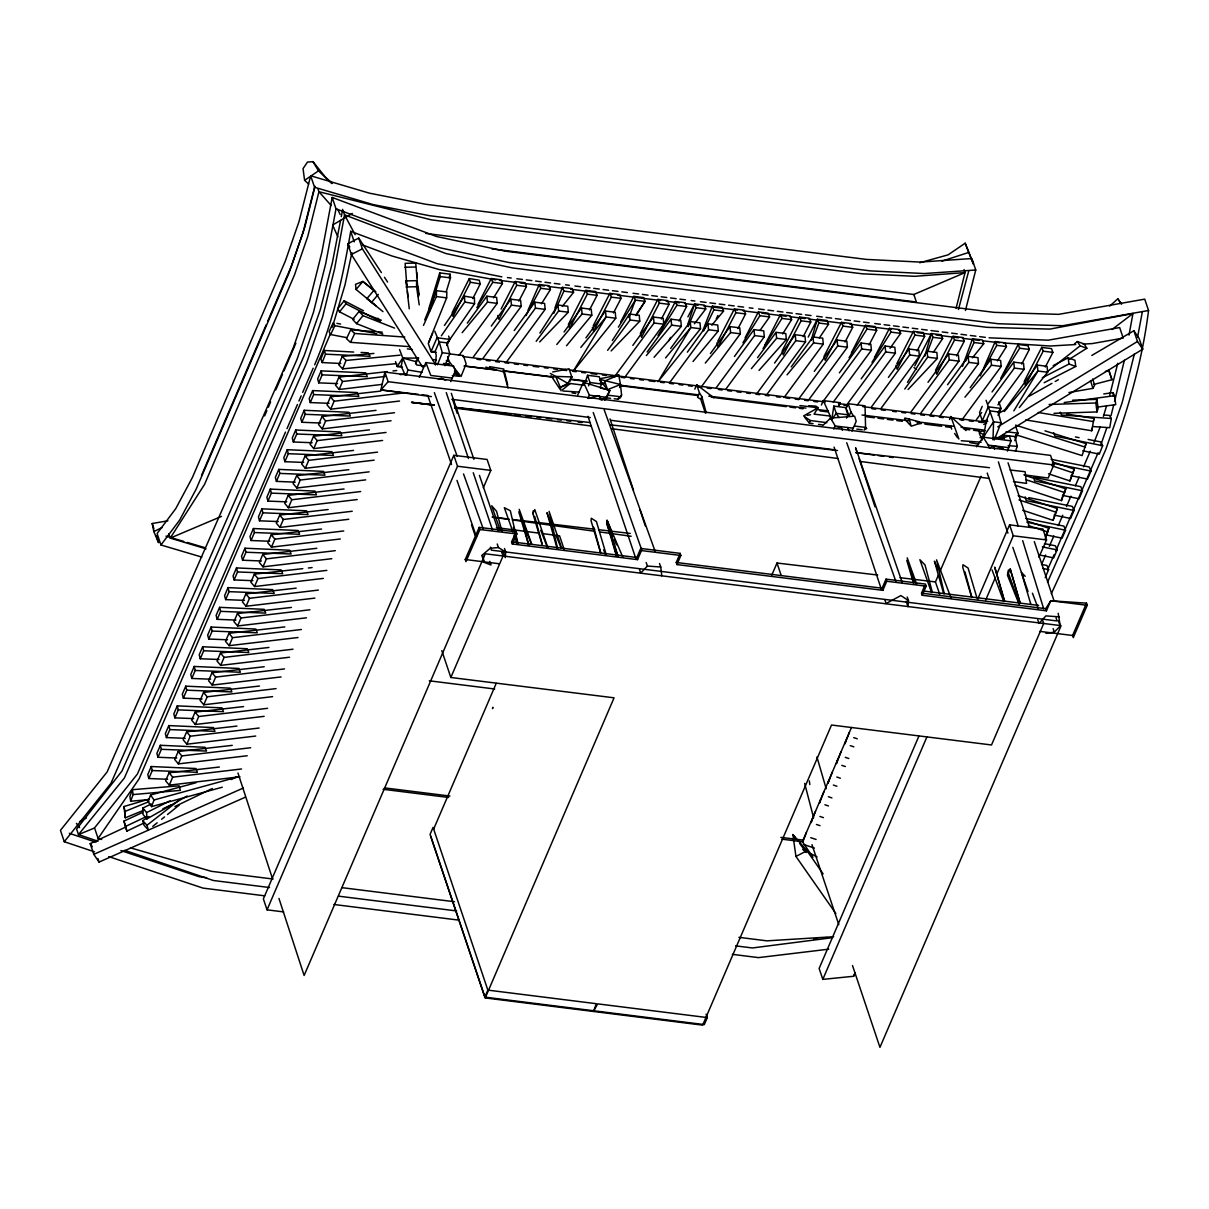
<?xml version="1.0" encoding="UTF-8"?>
<svg xmlns="http://www.w3.org/2000/svg" width="1209" height="1209" viewBox="0 0 1209 1209"><rect width="100%" height="100%" fill="white"/><g stroke="black" fill="none" stroke-linecap="round" stroke-linejoin="round"><path stroke-width="1.5" d="M409.247 308.794L406.058 280.911L416.652 280.654L418.782 295.298M423.482 325.402L436.373 296.568L436.464 290.674L446.846 291.958L446.665 297.852L428.742 342.207M419.236 304.91L416.531 286.729L416.652 280.654M992.997 439.819L993.571 421.775L986.076 400.285M406.844 285.702L405.136 263.32L415.73 263.078L418.571 296.507M508.022 387.983L503.654 371.858L503.836 369.047L489.554 366.644M435.436 364.876L436.237 355.008L435.089 351.517L439.215 341.905L434.787 331.236M907.234 597.034L908.458 600.586L907.959 606.631L906.191 601.281M504.516 548.508L505.74 552.075L505.256 557.621L503.473 552.271M542.357 545.335L532.912 513.598L533.184 510.893M838.925 405.65L840.195 402.703L823.299 400.587L831.777 419.523L833.832 406.118L845.529 407.584L847.962 414.823L846.542 418.102M1025.625 419.916L1091.697 430.752L1094.024 418.45L1066.534 413.992M1103.953 415.05L1109.409 415.412L1111.328 418.495L1109.741 427.699L1093.132 426.565M998.846 401.887L1001.037 408.43L998.105 411.906L990.488 410.954L986.363 420.566L983.431 436.948L993.571 421.775L1001.052 422.742L994.251 439.97M1124.355 360.267L1114.592 401.343M1128.994 335.105L1132.969 313.524L1049.85 329.105L987.239 327.352L512.828 267.99L445.94 253.542L344.55 214.87L343.175 210.744M1051.362 593.619C1093.193 502.823 1135.976 410.788 1148.55 310.501L1144.727 299.137L1058.676 314.355L994.176 312.36L505.256 251.17L436.509 236.496L332.188 197.445L321.911 252.167L309.58 301.101L293.273 347.799L107.102 771.977L60.45 830.341L64.273 841.721L94.498 851.831M332.188 197.445L336.011 208.825L325.735 263.532L313.418 312.466L297.097 359.179L110.941 783.356L64.273 841.721M501.856 276.861L437.205 263.713L350.701 231.327C342.933 276.801 333.049 322.274 314.657 364.77M405.332 375.258L401.222 366.357L402.778 358.045L399.544 349.522M1137.533 337.432L1142.324 311.892M340.575 220.325L332.445 262.353L320.249 309.897L304.215 355.461L121.988 770.994L76.62 829.087L78.479 834.588L97.989 841.237M341.286 216.668L342.706 209.369M1015.772 434.711L1082.085 455.597L1086.12 443.688L1044.954 430.842M351.925 252.651L344.958 285.037L332.354 327.171M1117.781 363.274L1109.711 395.313M1023.887 474.82L1048.188 478.023L1053.795 464.981L1050.561 455.385L384.885 372.085L380.895 389.933L431.371 396.597M1022.693 510.243L1053.024 520.338L1057.346 508.536L1018.144 495.614M1015.107 485.202L1061.472 500.632L1062.363 496.869M1048.535 473.807L1069.935 480.925L1074.272 469.137L1052.888 462.08M1045.241 538.458L1048.883 528.242L1027.499 521.2M1053.024 520.338L1057.346 508.536M1061.472 500.632L1065.809 488.829L1024.824 475.318M1069.935 480.925L1074.272 469.137M1094.024 418.45L1093.268 421.563L1038.229 412.496M1091.697 430.752L1092.422 427.714M1111.041 415.609L1113.701 404.909M315.02 186.322L304.744 227.428L291.475 265.889L267.688 321.292M956.092 308.325L965.039 272.584L964.026 269.592M1134.435 353.844L1122.118 402.778L1105.797 449.476L1047.538 582.254M310.229 177.542L299.016 221.579L285.279 261.174L192.382 477.525L175.773 508.626L157.094 533.517L160.948 544.987L201.797 557.077M965.447 310.501L975.754 270L971.9 258.53L920.321 262.081L866.641 259.436L425.825 204.276L369.304 193.138L310.683 175.789L314.536 187.259L302.885 233.05L289.132 272.63L196.236 488.98L179.642 520.097L160.948 544.987M968.757 270.861L958.45 309.489M406.481 375.047L407.886 369.954L402.778 358.045L418.556 358.106L415.503 363.894M619.612 387.575L620.474 384.507L618.781 375.002L600.601 378.583M450.685 381.576L455.355 371.163L453.632 366.085L425.855 362.609L419.342 377.359M806.403 832.457L802.655 842.325M815.516 811.224L811.088 822.694L812.1 819.188M823.979 791.517L819.536 802.988L820.563 799.481M832.442 771.81L827.999 783.281L829.026 779.775M840.905 752.104L836.462 763.574L837.489 760.068M849.368 732.397L844.925 743.867L845.937 740.361M811.133 340.288L817.344 319.267L827.122 320.491L828.558 324.254L819.309 337.976M924.719 356.323L931.459 333.548L941.237 334.772L942.657 338.535L933.408 352.257M813.053 423.664L809.41 423.195L810.211 420.49L803.592 415.926L818.085 407.75L815.879 406.103L808.776 405.74M1100.235 426.898L1093.979 442.524M1103.394 416.38L1106.552 405.846M1053.991 413.312L1097.001 411.937L1095.853 402.99L1096.941 399.348L1072.67 400.194M439.713 272.917L429.225 307.373L429.482 311.257L440.197 276.619L439.713 272.917L450.096 274.201L450.489 277.889L446.242 291.747M449.038 277.647L450.096 274.201M851.967 431.16L856.199 421.261L854.582 416.198L830.568 418.057L822.966 425.356M1007.414 451.108L1010.981 440.877L1009.273 435.799L998.951 439.275M1097.001 411.937L1098.104 408.37L1096.941 399.348M687.664 324.753L694.586 303.912L704.363 305.136L705.784 308.899L694.419 323.77M584.642 383.767L587.559 375.289L599.256 376.755L601.674 383.994L600.269 387.288M593.831 1010.784L596.279 1003.697L487.847 990.111L433.079 827.379L430.056 834.406L484.824 997.138L704.303 1024.597L707.31 1017.585L706.071 1014.185M1098.165 452.634L1055.759 551.032M1100.613 445.577L1106.749 427.941M554.871 308.099L562.381 287.364L572.159 288.588L573.58 292.351L562.291 306.436M962.53 366.357L972.55 338.747L982.328 339.971L983.763 343.734L972.459 357.804M130.663 801.219L133.111 794.585L180.383 790.369L179.128 785.82L132.37 789.704L129.907 796.399L130.663 801.219L148.843 799.617M195.949 782.767L150.566 794.993L148.102 801.688L151.563 806.615L222.275 787.21M151.563 806.615L154.011 799.98L239.246 776.556M628.892 317.514L635.345 300.134L633.848 296.371L643.626 297.595L645.047 301.358L636.07 315.655M813.053 338.686L818.856 323.045L817.344 319.267L808.216 337.069M927.152 352.968L932.955 337.326L931.459 333.548L914.835 365.904M1015.454 451.229L1017.268 446.408L1015.031 436.6L1017.978 433.154L1015.787 426.626M702.958 330.284L712.358 306.134L722.136 307.358L723.556 311.121L711.829 325.176M445.018 365.753L449.778 353.693L446.816 342.857L449.763 339.381L448.66 336.102M609.835 390.431L607.069 397.398L604.515 400.164L609.835 390.431L583.448 382.271L577.645 395.147M353.693 352.061L324.269 350.474L320.884 358.952L322.138 362.564L340.711 363.501M322.138 362.564L325.493 354.161L324.269 350.474M373.929 353.421L342.207 356.398L338.822 364.876L342.661 368.881L396.718 363.592M342.661 368.881L346.031 360.463L400.088 355.144M437.462 364.801L442.298 352.726L439.215 341.905L446.816 342.857M1084.76 447.088L1086.12 443.688M1088.115 439.441L1100.81 441.935L1102.668 445.698L1099.313 454.1L1082.78 450.806M424.722 319.932L436.464 290.674M688.117 326.596L696.082 307.675L694.586 303.912L687.936 316.849M853.63 976.268L855.095 972.792L853.63 976.268L822.815 979.381L819.128 968.454L918.825 736.266M600.238 379.46L620.474 384.507L621.592 395.026L620.459 397.685L617.814 399.212L614.187 398.758M201.54 475.364L266.207 324.753M264.635 415.911L266.857 410.712M268.353 407.237L270.574 402.038M275.788 389.918L282.483 374.322M283.979 370.861L295.873 343.129M330.253 334.198L139.065 778.913L98.095 838.441L101.677 839.484M148.843 778.52L152.258 770.541L197.399 772.294L195.888 768.516L151.231 766.521L147.785 774.561L148.843 778.52L167.628 779.276M157.956 757.272L161.371 749.308L206.512 751.061L205.016 747.283L160.359 745.288L156.898 753.328L157.956 757.272L176.756 758.028M166.419 737.566L169.834 729.601L214.975 731.354L213.464 727.576L168.807 725.581L165.361 733.606L166.419 737.566L185.219 738.321M174.882 717.859L178.297 709.895L223.438 711.648L221.927 707.869L177.27 705.875L173.824 713.914L174.882 717.859L193.667 718.614M183.345 698.152L186.76 690.188L231.901 691.941L230.39 688.163L185.733 686.168L182.287 694.208L183.345 698.152L202.13 698.908M191.808 678.445L195.223 670.481L240.349 672.234L238.853 668.456L194.196 666.461L190.75 674.501L191.808 678.445L210.593 679.201M200.256 658.754L203.686 650.774L248.812 652.528L247.316 648.749L202.659 646.755L199.213 654.794L200.256 658.754L219.056 659.494M208.719 639.032L212.149 631.068L257.275 632.821L255.779 629.043L211.122 627.048L207.676 635.088L208.719 639.032L227.519 639.803M217.182 619.325L220.612 611.361L265.738 613.114L264.242 609.336L219.585 607.341L216.124 615.381L217.182 619.325L235.982 620.081M225.645 599.619L229.06 591.654L274.201 593.407L272.69 589.629L228.033 587.634L224.587 595.674L225.645 599.619L244.445 600.374M234.108 579.927L237.523 571.948L282.664 573.701L281.153 569.923L236.496 567.928L233.05 575.968L234.108 579.927L252.893 580.683M242.571 560.22L245.986 552.241L291.127 553.994L289.616 550.216L244.959 548.221L241.513 556.261L242.571 560.22L261.356 560.976M251.034 540.514L254.449 532.534L299.575 534.287L298.079 530.509L253.422 528.529L249.976 536.554L251.034 540.514L269.819 541.269M259.482 520.807L262.912 512.828L308.038 514.581L306.542 510.803L261.885 508.823L258.439 516.847L259.482 520.807L278.282 521.563M267.945 501.1L271.375 493.121L316.501 494.874L315.005 491.096L270.348 489.101L266.902 497.141L267.945 501.1L286.745 501.856M276.408 481.394L279.838 473.414L324.964 475.167L323.468 471.389L278.811 469.394L275.35 477.434L276.408 481.394L295.208 482.149M284.871 461.687L288.301 453.707L333.427 455.461L331.931 451.682L287.274 449.703L283.813 457.727L284.871 461.687L303.671 462.442M293.334 441.98L296.749 434.016L341.89 435.754L340.379 431.976L295.721 429.996L292.276 438.021L293.334 441.98L312.134 442.736M301.797 422.273L305.212 414.309L350.353 416.047L348.842 412.269L304.184 410.289L300.739 418.314L301.797 422.273L320.581 423.029M310.26 402.567L313.675 394.602L358.816 396.34L357.305 392.562L312.647 390.583L309.202 398.607L310.26 402.567L329.044 403.322M318.723 382.86L322.138 374.881L367.264 376.649L365.768 372.856L321.11 370.876L317.665 378.901L318.723 382.86L337.507 383.616M219.373 767.035L169.064 772.778L165.618 780.802L169.275 785.14L239.971 776.767M232.219 745.364L178.191 751.53L174.731 759.569L178.388 763.892L247.225 755.761M236.949 726.08L186.639 731.823L183.194 739.863L186.851 744.2L255.688 736.054M243.553 706.585L195.102 712.116L191.657 720.156L195.314 724.493L264.151 716.348M259.467 686.032L203.565 692.409L200.12 700.449L203.777 704.787L272.614 696.641M264.197 666.748L212.028 672.703L208.583 680.743L212.24 685.08L281.077 676.934M268.927 647.465L220.491 652.996L217.046 661.036L220.688 665.373L289.54 657.228M284.84 626.912L228.954 633.289L225.509 641.329L229.151 645.666L298.003 637.521M291.445 607.417L237.417 613.583L233.957 621.622L237.614 625.96L306.466 617.814M296.175 588.148L245.865 593.876L242.42 601.916L246.077 606.253L314.914 598.107M302.779 568.653L254.328 574.169L250.883 582.209L254.54 586.546L323.377 578.401M316.818 548.297L262.791 554.463L259.346 562.502L263.003 566.84L331.84 558.694M321.564 529.028L271.254 534.771L267.809 542.796L271.466 547.133L340.303 538.987M328.153 509.533L279.717 515.064L276.272 523.089L279.929 527.426L348.766 519.281M344.066 488.965L288.18 495.358L284.735 503.382L288.377 507.72L357.229 499.574M348.812 469.697L296.643 475.651L293.183 483.676L296.84 488.013L365.692 479.867M353.542 450.413L305.106 455.944L301.645 463.969L305.303 468.306L374.14 460.161M369.455 429.86L313.554 436.237L310.108 444.262L313.766 448.599L382.603 440.454M376.044 410.365L322.017 416.531L318.572 424.555L322.229 428.893L391.066 420.747M380.79 391.081L330.48 396.824L327.034 404.849L330.692 409.186L399.529 401.04M387.379 371.586L338.943 377.117L335.498 385.142L339.155 389.479L381.938 384.417M169.275 785.14L172.691 777.175L241.558 768.969M178.388 763.892L181.803 755.927L250.671 747.736M186.851 744.2L190.266 736.221L259.134 728.03M195.314 724.493L198.729 716.514L267.597 708.323M203.777 704.787L207.192 696.807L276.06 688.616M212.24 685.08L215.655 677.1L284.523 668.909M220.688 665.373L224.118 657.394L292.986 649.203M229.151 645.666L232.581 637.687L301.449 629.496M237.614 625.96L241.044 617.98L309.897 609.789M246.077 606.253L249.492 598.289L318.36 590.083M254.54 586.546L257.955 578.567L326.823 570.376M263.003 566.84L266.418 558.86L335.286 550.669M271.466 547.133L274.881 539.154L343.749 530.963M279.929 527.426L283.344 519.462L352.212 511.256M288.377 507.72L291.807 499.755L360.675 491.549M296.84 488.013L300.27 480.049L369.138 471.842M305.303 468.306L308.733 460.342L377.586 452.136M313.766 448.599L317.181 440.635L386.049 432.444M322.229 428.893L325.644 420.928L394.512 412.722M330.692 409.186L334.107 401.222L402.975 393.016M339.155 389.479L342.57 381.515L385.384 376.422M432.746 333.079L428.288 343.492L431.024 351.668L436.222 352.257M483.343 487.726L490.794 470.392L487.106 459.48L453.828 455.309L263.366 898.907L267.053 909.833L283.677 911.918M267.053 909.833L457.516 466.236L453.828 455.309M569.907 381.364L571.812 376.936L569.046 368.775L552.694 371.979M1042.506 619.96L1043.715 623.496L991.516 744.971L831.505 725.022L702.656 1025.141L485.232 997.924L614.066 697.82L450.836 677.478L503.035 555.989L501.841 552.422M588.571 385.822L589.977 382.528L587.559 375.289M587.982 398.411L589.372 395.177L583.448 382.271M433.638 829.117L496.234 683.327M694.827 389.132L696.716 384.749L713.824 397.761M696.716 384.749L699.452 392.91L697.563 397.308L700.736 399.242L705.421 413.161M700.736 399.242L701.84 396.658L699.452 392.91M479.202 527.396L479.928 529.527L465.949 561.626L465.238 559.495L479.202 527.396L516.198 531.839L511.603 541.844L512.314 543.974L637.551 559.646L636.841 557.515L640.74 548.433L680.153 553.374L680.863 555.49L676.964 564.573L882.842 590.34L886.741 581.257L886.016 579.126L925.429 584.068L926.139 586.184L922.24 595.266L1046.435 610.817L1050.757 600.752L1086.498 603.17L1087.223 605.301L1073.305 637.611L1072.595 635.481L1086.498 603.17M637.551 559.646L641.45 550.563L640.74 548.433M484.824 997.138L487.847 990.111M676.964 564.573L676.254 562.457L680.153 553.374M821.395 405.015L823.299 400.587M833.802 429.165L835.192 425.946L830.568 418.057M771.78 575.167L777.009 563.016L877.658 575.031M846.255 408.128L848.159 403.7L865.055 405.816L865.568 427.427L864.087 430.041L866.747 428.5L865.568 427.427L854.506 426.052M848.159 403.7L850.894 411.861L848.99 416.289L846.799 409.76M949.594 419.508L950.863 416.546L966.036 430.555M882.842 590.34L882.117 588.209L886.016 579.126M982.207 406.375L979.562 412.541L982.297 420.717L987.783 421.397M812.977 857.287L802.428 841.751L851.514 727.425M922.24 595.266L921.53 593.151L924.779 585.579M998.06 415.367L1001.037 408.43L988.267 406.828L982.297 420.717L986.363 420.566M1014.759 440.65L1017.978 433.154L1006.145 431.673M977.597 599.362L1009.591 524.857L1042.868 529.013L1046.556 539.939L1038.924 557.183M822.815 979.381L926.971 736.795M985.743 599.891L995.415 577.373M996.911 573.897L1013.278 535.783L1009.591 524.857M1045.437 536.282L1048.883 528.242M1063.043 495.267L1065.809 488.829M1041.916 563.651L1045.634 555.007M1049.352 546.347L1053.81 535.965M1058.283 525.583L1062.741 515.2M1066.459 506.556L1070.917 496.174M1075.39 485.791L1079.108 477.132M1083.566 466.75L1090.261 451.184M1045.211 577.6L1048.626 569.62L1046.979 565.525L1041.523 564.437M1044.531 543.627L1055.442 545.818L1057.089 549.914L1053.674 557.893L1038.954 554.871M1025.746 518.434L1063.905 526.111L1065.552 530.207L1062.137 538.186L1045.573 534.786M1028.753 497.64L1072.353 506.405L1074.015 510.5L1070.6 518.48L1054.036 515.079M1082.478 490.794L1034.662 480.91L1033.589 477.192L1080.816 486.698L1082.478 490.794L1079.048 498.773L1062.484 495.373M1051.135 459.314L1089.279 467.006L1090.941 471.087L1087.511 479.066L1070.947 475.666M939.71 594.329L935.449 581.922L938.441 574.985M939.937 571.525L980.998 476.255M285.49 432.112L137.418 774.017L94.544 827.908L98.095 838.441M286.986 428.651L297.444 404.486M298.94 401.025L301.192 395.857M302.688 392.396L313.161 368.216M528.016 310.229L539.229 284.523L549.007 285.747L550.427 289.51L541.451 303.807M980.287 375.863L995.234 341.588L1005.011 342.812L1006.447 346.575L997.47 360.871M1047.432 569.983L1054.248 554.478M553.767 313.373L563.878 291.142L562.381 287.364M965.477 361.31L974.061 342.525L972.55 338.747M512.314 543.974L516.908 533.97L516.198 531.839M532.912 513.598L534.771 509.578L547.904 547.873M330.631 334.545L334.848 325.674L333.321 322.637L329.075 331.583L330.631 334.545L347.059 337.704M374.866 331.614L350.716 329.785L346.484 338.716L350.489 342.343L409.821 346.666M350.489 342.343L354.705 333.488L404.788 337.069M446.831 345.442L449.763 339.381L436.993 337.779L431.024 351.668L435.089 351.517M703.653 330.918L713.869 309.912L712.358 306.134M838.517 406.073L840.195 402.703M469.304 278.538L452.226 312.557L453.012 316.456L470.407 282.256L469.304 278.538L479.217 280.216L480.245 283.919L472.825 298.593M477.993 304.351L491.247 278.523L501.025 279.747L502.46 283.51L493.544 297.807M501.115 309.02L515.246 281.531L525.008 282.755L526.444 286.503L518.857 301.147M585.866 290.356L568.426 324.329L569.59 328.274L587.378 294.135L585.866 290.356L595.644 291.581L597.08 295.344L589.478 309.988M593.241 325.705L609.85 293.364L619.628 294.588L621.063 298.351L613.462 312.98M620.549 322.244L633.848 296.371M657.832 299.364L640.392 333.321L641.541 337.281L659.328 303.142L657.832 299.364L667.61 300.588L669.03 304.351L661.444 318.995M662.184 327.352L675.423 301.509L685.186 302.734L686.621 306.497L679.035 321.141M717.768 341.286L734.377 308.945L744.155 310.169L745.575 313.932L737.989 328.576M745.076 337.825L758.36 311.952L768.138 313.176L769.574 316.939L760.008 330.389M764.692 345.336L780.409 314.657L790.187 315.881L791.608 319.629L782.676 333.926M799.572 317.045L782.132 351.018L783.296 354.962L801.083 320.823L799.572 317.045L809.35 318.269L810.786 322.032L803.184 336.676M841.479 322.35L824.039 356.307L825.188 360.267L842.99 326.113L841.479 322.35L851.257 323.574L852.677 327.337L845.091 341.966M851.378 352.801L865.463 325.357L875.24 326.581L876.676 330.329L869.075 344.973M874.5 357.456L889.446 328.349L899.224 329.573L900.66 333.336L890.051 348.283M896.821 363.697L913.445 331.357L923.223 332.581L924.643 336.344L917.057 350.973M953.009 336.314L935.57 370.271L936.733 374.216L954.521 340.077L953.009 336.314L962.787 337.523L964.223 341.286L956.621 355.93M1018.144 344.459L1000.735 378.357L1019.655 348.222L1018.144 344.459L1027.922 345.683L1029.343 349.446L1021.756 364.075M1041.705 347.406L1024.265 381.364L1025.413 385.323L1043.201 351.169L1041.705 347.406L1051.482 348.63L1052.903 352.393L1045.317 367.022M716.287 318.677L717.965 315.443M668.909 340.651L670.587 337.402M515.246 281.531L516.742 285.294L498.954 319.433L497.791 315.489M609.85 293.364L611.361 297.142L593.574 331.281L592.41 327.322M734.377 308.945L735.873 312.723L718.086 346.862L716.937 342.903M913.445 331.357L914.941 335.12L897.154 369.274L895.99 365.314M526.006 315.579L540.725 288.301L539.229 284.523M982.887 371.042L996.745 345.366L995.234 341.588M1068.937 392.517L1092.951 388.346L1094.613 385.263L1092.649 379.052M593.815 1010.784L597.669 1003.863L707.31 1017.585M617.814 399.212L621.592 395.026M574.29 369.576L606.087 317L605.467 311.045L615.245 312.27L615.789 318.209L574.502 369.697M1013.837 410.864L1037.927 371.027L1037.322 365.088L1047.1 366.312L1047.629 372.251L1019.323 407.554M658.044 335.422L676.919 305.288L675.423 301.509M763.03 348.555L781.921 318.42L780.409 314.657M476.83 307.675L492.758 282.302L491.247 278.523M618.388 327.155L635.345 300.134L645.047 301.358L635.798 315.065M742.915 342.736L759.872 315.715L758.36 311.952M849.05 357.668L866.974 329.12L865.463 325.357M872.006 362.307L890.957 332.127L889.446 328.349M907.475 382.376L927.076 351.23L936.854 352.454L937.383 358.393L908.065 389.51M1046.435 610.817L1045.725 608.686L1050.757 600.752L1087.223 605.301M539.849 333.064L557.999 305.046L567.777 306.27L568.306 312.209L539.652 341.951M612.328 340.5L629.466 314.038L639.244 315.262L639.773 321.201L611.119 350.942M976.6 446.801L983.129 437.144L1010.981 440.877M444.413 325.478L464.513 296.16L474.412 297.837L474.548 303.716L446.982 343.613M441.345 335.785L464.724 302.054L464.513 296.16M904.77 389.056L927.681 357.184L927.076 351.23M467.294 323.135L486.864 296.205L496.642 297.429L497.186 303.368L459.072 355.265M491.307 326.067L510.863 299.197L520.626 300.421L521.17 306.361L483.056 358.272M514.218 330.556L534.846 302.205L544.624 303.429L545.153 309.368L507.039 361.264M564.074 331.991L581.484 308.038L591.261 309.262L591.806 315.201L566.507 345.744M585.927 337.9L605.467 311.045M632.821 345.396L653.449 317.045L663.227 318.269L663.756 324.208L625.642 376.105M647.147 352.015L671.025 319.191L680.803 320.415L681.347 326.354L654.054 357.275M670.663 348.449L690.203 321.594L699.981 322.818L700.51 328.757L658.059 381.712L690.807 327.533L690.203 321.594M687.347 352.167L707.975 323.816L717.753 325.04L718.282 330.979L692.999 361.506M710.408 353.557L729.994 326.626L739.772 327.851L740.301 333.79L702.187 385.686M734.437 356.489L753.978 329.619L763.756 330.843L764.3 336.797L726.186 388.693M757.559 357.698L776.027 332.339L785.805 333.563L786.334 339.487L759.04 370.407M774.561 363.078L795.19 334.727L804.967 335.951L805.511 341.89L766.31 395.283M791.215 366.886L812.962 336.963L822.74 338.172L823.284 344.112L784.082 397.504M814.292 371.359L837.096 340.031L846.874 341.255L847.403 347.195L809.289 399.091M839.363 372.871L861.08 343.024L870.858 344.248L871.402 350.187L833.288 402.098M861.186 378.855L885.064 346.031L894.841 347.255L895.385 353.194L857.272 405.091M831.777 419.523L836.25 413.357L833.832 406.118M888.419 377.389L909.062 349.038L918.84 350.262L919.369 356.202L881.255 408.098M927.998 382.331L948.627 353.98L958.405 355.204L958.949 361.143L920.835 413.055M947.539 384.779L968.167 356.428L977.945 357.652L978.474 363.592L940.36 415.488M970.192 387.696L990.851 359.269L1000.629 360.494L1001.173 366.433L961.971 419.81M992.045 391.973L1013.762 362.141L1023.539 363.365L1024.068 369.304L997.939 404.894M1004.739 409.851L1037.322 365.088M473.278 357.048L511.467 305.152L510.863 299.197M497.262 360.04L535.451 308.159L534.846 302.205M615.865 374.881L654.054 322.999L653.449 317.045M669.302 383.132L708.58 329.77L707.975 323.816M716.408 387.469L754.597 335.573L753.978 329.619M756.532 394.058L795.809 340.681L795.19 334.727M799.527 397.867L837.716 345.97L837.096 340.031M823.51 400.874L861.7 348.978L861.08 343.024M847.494 403.866L885.683 351.985L885.064 346.031M871.477 406.874L909.667 354.978L909.062 349.038M911.057 411.831L949.246 359.934L948.627 353.98M930.598 414.264L968.787 362.383L968.167 356.428M976.192 419.976L981.648 412.556M988.191 403.67L1014.381 368.08L1013.762 362.141M536.176 341.331L558.603 311L557.999 305.046M607.643 350.323L630.07 319.992L629.466 314.038M363.456 310.743L344.157 300.769L337.659 308.824L339.533 311.816L354.131 319.327M339.533 311.816L345.986 303.837L344.157 300.769M381.334 320.249L359.118 311.378L352.62 319.418L356.534 323.619L382.845 334.047M356.534 323.619L362.987 315.64L394.587 328.107M462.17 332.656L487.484 302.144L486.864 296.205M556.79 344.489L582.103 313.992L581.484 308.038M705.3 363.078L730.599 332.581L729.994 326.626M787.059 374.85L813.581 342.903L812.962 336.963M964.948 397.172L991.471 365.224L990.851 359.269M580.819 347.391L606.087 317L615.789 318.209M646.377 355.537L671.645 325.145L671.025 319.191M665.554 357.94L690.807 327.533L700.51 328.757M751.378 368.669L776.631 338.278L776.027 332.339M1004.241 411.559L1037.927 371.027L1047.629 372.251M1000.221 438.867L1003.319 435.134L1015.031 436.6M375.954 305.847L356.066 289.465L362.881 281.44L375.636 291.822M382.981 311.635L366.962 298.547L373.838 290.462M371.48 302.401L378.296 294.376M425.205 366.085L416.803 365.027L415.609 361.567L418.556 358.106M1053.795 464.981L388.119 381.681L380.895 389.933L418.39 394.361M661.776 575.816L660.764 567.021L647.419 566.054L640.725 573.066L639.516 569.499M1045.876 633.38L1054.248 632.171L1060.263 626.02L1058.192 613.28M1109.726 306.073L1117.796 298.804L1121.589 304.23M562.381 389.812L570.21 383.51L583.63 385.187M152.772 826.367L157.185 822.815M161.598 819.264L164.53 816.906M167.477 814.534L179.249 805.073M1074.453 343.87L1077.4 341.527L1084.201 343.96L1086.846 348.252L1069.497 359.164M1047.1 371.843L1080.09 345.85L1086.846 348.252M148.359 829.903L146.984 825.248L178.116 800.902M1112.038 329.498L1132.969 313.524M147.302 828.785L144.143 825.43L142.753 820.73L148.888 816.513M308.688 184.116L304.608 180.337L318.496 170.847L331.81 183.556M965.175 243.205L973.396 264.015L965.175 243.205L948.113 254.842L919.717 262.761M980.091 437.658L984.912 434.711M997.757 426.868L1137.473 341.467L1133.861 330.737L1091.803 355.446M996.609 438.504L1142.747 349.174L1139.135 338.444L1133.861 330.737M990.201 447.723L993.435 445.773L1003.274 448.494M352.318 213.388L332.611 225.055L337.885 236.843M151.201 803.955L142.798 808.111L143.085 814.534L146.878 818.946L187.183 796.021M987.269 419.81L982.418 422.546L978.67 422.077M998.589 413.433L1006.674 408.869M1029.297 396.114L1051.936 383.344M1055.17 381.515L1058.404 379.702M79.734 821.576L86.353 817.979M1053.205 365.602L1068.136 357.834L1074.937 360.252L1075.768 366.448L1044.153 382.694M422.576 367.052L351.366 254.479L347.754 243.765L358.771 238.097L381.394 272.599M351.366 254.479L362.383 248.812L358.771 238.097M835.857 913.551L795.93 856.425L806.962 850.743L823.133 873.911M1042.37 377.707L1069.013 364.03L1075.768 366.448M983.748 424.404L986.65 422.938M146.878 818.946L146.606 812.569L170.091 800.796M156.233 535.693L158.53 542.66L153.83 531.567L162.082 527.562M174.897 806.524L212.346 788.525M231.07 779.533L236.178 777.085M145.881 816.831L125.494 826.457L126.885 831.112L143.856 823.102M162.852 808.791L171.346 804.786M245.2 797.245L99.062 862.077L93.803 854.355L90.191 843.64L126.008 826.911M126.885 831.112L123.953 821.092L142.466 812.493M93.803 854.355L243.357 788.011M618.781 375.002L604.606 381.047L607.538 389.691L620.474 384.507M425.749 233.413L913.838 294.482L965.039 272.584L914.699 276.302L862.304 273.808L431.568 219.902L318.934 191.732L317.937 188.74M221.489 516.394L170.227 538.111L168.716 533.607M94.136 828.15L78.479 834.588L124.361 778.022L306.678 362.776L322.622 316.939L334.606 268.791L344.55 214.87L355.144 234.682M144.113 810.106L125.298 817.813L125.026 811.435L148.964 801.627M836.099 428.606L841.056 426.747L842.31 430.298M600.344 399.695L607.069 397.398L589.372 395.177M941.932 261.144L968.545 252.5M920.774 423.12L911.163 426.218L909.289 419.16L904.876 417.997M125.298 817.813L123.968 806.524L148.45 799.27M1093.828 384.432L1111.932 379.717L1109.001 370.468L1105.389 371.405M588.254 398.411L599.135 395.721L602.022 400.33M1148.55 310.501L1062.605 325.735L998.014 323.725L509.08 262.549L440.212 247.845L336.011 208.825M153.83 531.567L152.198 523.512L167.93 520.807M807.068 415.337L810.559 414.732M438.172 378.885L441.481 378.341L445.622 380.185M978.565 431.749L985.441 430.676M1103.757 393.938L1112.975 392.638L1114.592 395.675L1115.726 404.607L1097.062 407.176M1064.192 402.537L1114.592 395.675M831.807 937.761L752.406 947.962L735.556 945.846M813.838 939.136L817.526 938.698M823.072 938.018L826.775 937.579M828.754 949.171L758.511 957.619L732.322 954.339M400.27 374.654L405.846 373.989M392.97 370.951L396.703 370.528M308.371 568.003L312.088 567.58M505.74 552.075L498.425 547.541L490.219 548.282L482.618 554.75L484.159 562.366L491.005 564.996L489.811 561.429M332.384 183.315L325.493 177.255L312.98 161.643L307.449 162.097L303.036 168.625L304.608 180.337M975.754 270L924.175 273.551L870.495 270.892L429.694 215.731L373.158 204.593L314.536 187.259M833.681 936.718L766.944 940.844L738.895 937.338M1075.753 344.535L1050.183 346.016L1003.485 342.978M1083.068 344.112L1092.211 343.583L1123.206 338.082L1119.685 327.563L1048.218 340.182L989.068 337.825M401.222 366.357L397.156 366.493L395.494 361.597M1049.11 404.471L1095.853 402.99M404.939 267.265L415.443 267.023M406.028 286.986L416.531 286.729M325.493 354.161L370.105 356.307L368.972 354.01M361.053 352.454L368.413 352.847M999.752 342.736L982.902 340.847M1111.328 418.495L1061.502 415.019L1060.217 412.193M562.865 390.991L578.945 392.094M1059.386 616.862L1045.876 615.895L1039.015 623.421L1037.79 619.869M961.261 440.741L981.194 442.222M378.583 331.886L382.301 332.173M1008.14 445.607L1017.268 446.408M452.287 375.576L459.284 376.316M402.506 367.068L397.156 366.493L402.778 358.045L415.609 361.567M434.001 405.317L411.574 402.355L434.091 404.909M454.735 407.237L589.826 422.515M610.454 424.843L837.489 450.504M856.244 452.634L989.461 467.687M1010.104 470.014L1025.111 471.722L1026.562 483.358L1013.474 481.635M422.137 394.799L427.759 395.464L451.501 464.468M411.574 402.355L434.046 405.03M454.629 407.463L510.787 414.128M514.535 414.566L520.157 415.231M525.764 415.911L531.386 416.576M536.992 417.241L540.74 417.679M546.362 418.344L551.969 419.009M557.591 419.674L561.339 420.127M566.945 420.792L570.693 421.231M578.189 422.122L581.922 422.561M508.944 519.054L492.154 517.059L508.808 519.417M512.676 519.492L550.004 523.92M553.737 524.358L594.783 529.24M598.515 529.678L630.237 533.441M900.025 577.69L935.449 581.922M479.928 529.527L516.908 533.97M799.95 405.559L818.085 407.75L814.05 414.143L829.903 416.017L830.9 418.979M451.698 378.009L430.797 375.455L425.855 362.609M440.197 276.619L450.489 277.889M436.373 296.568L446.665 297.852M445.229 363.622L448.962 364.075M465.782 366.146L495.69 369.833M503.171 370.755L553.631 376.981M570.452 379.067L587.272 381.137M600.344 382.754L604.092 383.208M619.038 385.051L697.533 394.738M708.746 396.114L805.935 408.098M815.274 409.247L828.361 410.864M862.002 415.019L908.73 420.777M916.195 421.699L953.584 426.309M961.049 427.23L983.476 429.996M608.218 395.237L619.295 396.597M606.918 397.867L610.545 398.32M856.833 429.135L862.274 429.815M491.851 248.873L916.362 301.993L913.838 294.482M507.478 277.556L511.226 278.025M516.847 278.735L522.469 279.43M526.217 279.899L531.839 280.609M535.587 281.077L541.209 281.773M544.957 282.241L550.579 282.951M554.327 283.42L559.948 284.13M565.57 284.825L569.318 285.294M574.94 286.004L580.562 286.699M584.31 287.168L589.932 287.878M593.679 288.346L599.301 289.042M603.049 289.51L608.671 290.22M612.419 290.689L618.041 291.399M621.789 291.868L627.411 292.563M633.032 293.273L638.654 293.968M642.402 294.437L648.024 295.147M651.772 295.616L657.394 296.311M661.142 296.779L666.764 297.49M670.511 297.958L676.133 298.668M679.881 299.137L685.503 299.832M691.125 300.542L694.873 301.011M700.495 301.706L706.116 302.416M709.864 302.885L715.486 303.58M719.234 304.048L724.856 304.759M728.604 305.227L734.226 305.937M737.974 306.406L743.595 307.101M749.217 307.811L752.965 308.28M758.587 308.975L764.209 309.685M767.957 310.154L773.579 310.849M777.327 311.317L782.948 312.028M786.696 312.496L792.318 313.207M796.066 313.675L801.673 314.37M805.421 314.839L811.043 315.549M816.664 316.244L822.286 316.954M826.034 317.423L831.656 318.118M835.404 318.587L841.026 319.297M844.774 319.765L850.395 320.476M854.143 320.944L859.765 321.639M863.513 322.108L869.135 322.818M874.757 323.513L880.379 324.224M884.127 324.692L889.748 325.387M893.496 325.856L899.118 326.566M902.866 327.034L908.488 327.745M912.236 328.213L917.858 328.908M921.606 329.377L927.227 330.087M930.975 330.556L938.471 331.493M942.219 331.961L947.841 332.656M951.589 333.125L957.211 333.835M960.959 334.304L966.58 335.014M970.328 335.482L975.95 336.178M979.698 336.646L985.32 337.356M499.453 280.352L516.319 282.453M520.066 282.936L544.428 285.974M548.176 286.442L563.152 288.316M570.648 289.253L611.875 294.422M617.497 295.117L660.598 300.512M666.219 301.222L679.337 302.855M684.959 303.565L698.077 305.212M703.698 305.907L737.43 310.124M743.051 310.834L758.043 312.708M761.791 313.176L786.152 316.229M789.9 316.698L804.892 318.572M808.64 319.04L844.245 323.498M849.867 324.193L891.078 329.362M898.574 330.299L913.566 332.173M917.314 332.641L932.305 334.515M936.053 334.984L958.541 337.795M962.288 338.263L979.154 340.379M492.758 282.302L502.46 283.51M516.742 285.294L526.444 286.503M540.725 288.301L550.427 289.51M563.878 291.142L573.58 292.351M587.378 294.135L597.08 295.344M611.361 297.142L621.063 298.351M659.328 303.142L669.03 304.351M676.919 305.288L686.621 306.497M696.082 307.675L705.784 308.899M713.869 309.912L723.556 311.121M735.873 312.723L745.575 313.932M759.872 315.715L769.574 316.939M781.921 318.42L791.608 319.629M801.083 320.823L810.786 322.032M818.856 323.045L828.558 324.254M842.99 326.113L852.677 327.337M866.974 329.12L876.676 330.329M890.957 332.127L900.66 333.336M914.941 335.12L924.643 336.344M932.955 337.326L942.657 338.535M954.521 340.077L964.223 341.286M974.061 342.525L983.763 343.734M996.745 345.366L1006.447 346.575M1019.655 348.222L1029.343 349.446M1043.201 351.169L1052.903 352.393M487.484 302.144L497.186 303.368M511.467 305.152L521.17 306.361M535.451 308.159L545.153 309.368M558.603 311L568.306 312.209M582.103 313.992L591.806 315.201M630.07 319.992L639.773 321.201M654.054 322.999L663.756 324.208M671.645 325.145L681.347 326.354M708.58 329.77L718.282 330.979M730.599 332.581L740.301 333.79M754.597 335.573L764.3 336.797M776.631 338.278L786.334 339.487M795.809 340.681L805.511 341.89M813.581 342.903L823.284 344.112M837.716 345.97L847.403 347.195M861.7 348.978L871.402 350.187M885.683 351.985L895.385 353.194M909.667 354.978L919.369 356.202M927.681 357.184L937.383 358.393M949.246 359.934L958.949 361.143M968.787 362.383L978.474 363.592M991.471 365.224L1001.173 366.433M1014.381 368.08L1024.068 369.304M431.658 351.638L435.104 352.061M449.884 353.92L463.395 355.597L466.13 363.758L461.037 376.498L449.234 361.642L447.587 356.746M407.342 348.887L412.42 349.522M462.73 356.549L565.555 369.41M569.288 369.878L825.415 401.932M838.487 403.579L847.841 404.743M862.803 406.617L986.181 422.047M476.935 359.3L480.683 359.768M486.29 360.463L490.038 360.932M495.66 361.642L499.393 362.111M505.014 362.806L508.762 363.274M514.369 363.985L518.117 364.453M523.739 365.148L527.487 365.617M533.093 366.327L538.715 367.022M544.337 367.732L548.07 368.201M553.692 368.896L557.44 369.365M563.046 370.075L566.794 370.543M572.416 371.239L576.164 371.707M581.771 372.417L585.519 372.886M591.141 373.581L596.747 374.291M602.369 374.986L606.117 375.455M611.724 376.165L615.472 376.634M621.094 377.329L624.826 377.797M630.448 378.508L634.196 378.976M639.803 379.671L643.551 380.14M649.173 380.85L654.794 381.545M660.401 382.256L664.149 382.724M669.771 383.419L673.504 383.888M679.126 384.598L682.873 385.067M688.48 385.777L692.228 386.245M697.85 386.94L701.598 387.409M707.205 388.119L710.952 388.588M718.433 389.525L722.181 389.993M727.803 390.688L731.551 391.157M737.158 391.867L740.905 392.336M746.527 393.031L750.26 393.499M755.882 394.21L759.63 394.678M765.237 395.373L768.984 395.842M776.48 396.779L780.228 397.247M785.835 397.957L789.583 398.426M795.205 399.121L798.937 399.59M804.559 400.3L808.307 400.768M813.914 401.464L817.662 401.932M843.867 405.211L847.615 405.68M871.961 408.733L875.694 409.201M881.316 409.896L885.064 410.365M892.544 411.302L896.292 411.77M901.914 412.481L905.662 412.949M911.269 413.644L915.017 414.113M920.638 414.823L924.371 415.291M929.993 415.987L933.741 416.455M939.348 417.165L943.096 417.634M959.946 419.735L963.694 420.203M969.301 420.913L973.049 421.382M432.671 359.572L436.101 360.01M443.401 363.425L449.023 364.136M463.999 366.025L495.856 370.045M503.352 370.997L553.934 377.359M570.784 379.49L585.776 381.379M600.767 383.268L604.515 383.737M619.492 385.626L698.182 395.555M711.285 397.202L786.228 406.647M789.976 407.116L795.598 407.826M799.345 408.31L803.093 408.778M819.944 410.894L827.44 411.846M866.777 416.803L874.273 417.755M878.021 418.223L883.643 418.934M887.391 419.402L893.013 420.112M896.761 420.581L902.382 421.291M917.359 423.18L921.107 423.649M924.855 424.132L941.72 426.248M945.468 426.717L951.09 427.427M964.193 429.089L969.814 429.799M973.562 430.268L979.184 430.978M589.977 382.528L601.674 383.994M847.962 414.823L836.25 413.357L839.061 417.604M994.387 437.341L1002.775 438.383M835.192 425.946L852.889 428.152M983.129 437.144L988.206 445.093L1008.88 447.678M457.516 466.236L490.794 470.392M1013.278 535.783L1046.556 539.939M641.45 550.563L680.863 555.49M886.741 581.257L926.139 586.184M923.056 590.944L1038.652 605.422M511.603 541.844L636.841 557.515M676.254 562.457L882.117 588.209M921.53 593.151L1045.725 608.686M1039.816 631.385L1072.595 635.481M465.238 559.495L498.954 563.726M429.301 680.803L494.708 688.994M384.492 787.875L449.929 796.051M780.878 837.369L803.305 840.164M383.057 789.281L448.584 797.472M781.83 839.167L802.428 841.751M273.068 879.034L211.333 871.311L130.436 847.826M342.283 887.693L454.524 901.748M206.618 877.674L199.137 876.737L120.9 850.562M269.501 887.527L213.358 880.5L124.618 850.305M338.762 896.186L456.67 910.951M264.695 895.824L202.976 888.101L108.734 856.592M333.911 904.483L459.239 920.17M442.298 352.726L449.778 353.693M496.4 527.608L539.123 533.154M542.841 533.637L559.571 535.814L564.361 550.05M810.211 420.49L826.835 422.682M818.508 424.389L822.135 424.873M451.924 399.302L590.249 417.558M610.802 420.279L835.102 449.884M855.67 452.604L874.364 455.068M878.097 455.566L883.703 456.307M889.31 457.047L893.058 457.546M454.569 408.022L591.02 425.991M611.588 428.696L837.761 458.483M860.204 461.445L989.174 478.432M512.525 519.93L594.072 531.174M599.634 531.93L631.143 536.267M407.886 369.954L422.062 372.327M470.407 282.256L480.245 283.919M464.724 302.054L474.548 303.716M495.705 279.883L439.26 269.562L391.837 255.945L362.791 245.049M572.099 392.88L575.771 393.56M969.83 442.554L978.489 444.171M334.848 325.674L376.86 333.699M336.933 323.347L340.56 324.057M1075.436 436.948L1079.063 437.658M1102.668 445.698L1054.958 436.071L1053.689 432.671M1052.314 463.107L1090.941 471.087M1074.015 510.5L1026.199 500.632L1025.126 496.899M1026.925 522.228L1065.552 530.207M1042.385 546.876L1057.089 549.914M1043.11 568.487L1048.626 569.62M600.208 387.877L607.538 389.691L599.876 380.291M909.289 419.16L919.097 421.745M485.791 367.128L503.654 371.858M446.272 360.856L449.234 361.642M165.965 536.146L183.738 541.405M187.289 542.463L205.046 547.707M206.074 548.841L170.227 538.111L204.563 484.356L294.497 274.881L307.766 236.405L318.934 191.732L331.236 205.575M1015.56 425.13L1085.44 447.194M1051.966 465.828L1073.365 472.961M1025.67 479.58L1064.902 492.668M1018.991 499.876L1056.439 512.374M1028.36 525.537L1047.976 532.081M853.72 737.626L857.287 738.805M850.275 745.651L853.841 746.83M845.257 757.333L848.824 758.511M841.812 765.357L845.378 766.536M836.809 777.024L840.376 778.218M833.349 785.064L836.915 786.243M828.346 796.731L831.913 797.925M824.901 804.771L828.467 805.95M819.883 816.438L823.45 817.632M816.438 824.478L820.004 825.656M810.755 837.686L816.105 839.469M803.743 844.517L814.443 848.083M69.336 833.318L96.01 842.235M454.357 373.611L459.375 375.787M345.986 303.837L380.079 321.277L377.918 318.239M810.423 853.478L817.088 856.954M550.382 373.43L567.777 383.329L570.21 383.51L560.311 387.348L561.082 390.87M980.091 432.656L983.159 434.439M908.458 600.586L900.886 595.569L886.091 603.518L884.912 599.966M914.004 367.521L916.422 369.334M454.448 371.223L458.392 374.397M366.962 298.547L374.185 304.381M375.697 291.943L362.881 281.44L355.522 284.327L356.066 289.465M802.716 849.383L805.542 851.877M350.716 329.785L354.705 333.488M1025.217 576.3L1021.378 572.401L1030.929 604.621M342.207 356.398L346.031 360.463M142.753 820.73L146.984 825.248M359.118 311.378L362.987 315.64M904.513 418.828L910.06 424.994M806.962 850.743L792.877 834.573L795.93 856.425M142.798 808.111L146.606 812.569M338.943 377.117L342.57 381.515M330.48 396.824L334.107 401.222M322.017 416.531L325.644 420.928M313.554 436.237L317.181 440.635M305.106 455.944L308.733 460.342M296.643 475.651L300.27 480.049M288.18 495.358L291.807 499.755M279.717 515.064L283.344 519.462M271.254 534.771L274.881 539.154M262.791 554.463L266.418 558.86M254.328 574.169L257.955 578.567M245.865 593.876L249.492 598.289M237.417 613.583L241.044 617.98M228.954 633.289L232.581 637.687M220.491 652.996L224.118 657.394M212.028 672.703L215.655 677.1M203.565 692.409L207.192 696.807M195.102 712.116L198.729 716.514M186.639 731.823L190.266 736.221M178.191 751.53L181.803 755.927M169.064 772.778L172.691 777.175M804.756 417.377L809.41 423.195M796.278 839.046L792.877 834.573L795.87 839.348M799.678 843.534L806.479 852.481M76.424 823.374L79.643 827.621M1117.796 298.804L1120.955 303.353M150.566 794.993L154.011 799.98M1137.473 341.467L1142.747 349.174M90.191 843.64L92.292 846.723M954.626 433.442L957.513 437.734M551.062 375.727L560.084 389.343M384.477 277.299L387.56 282.014M347.754 243.765L349.809 246.908M850.894 411.861L853.282 415.624M362.383 248.812L435.603 364.559M1077.4 341.527L1080.09 345.85M312.98 161.643L318.496 170.847M337.734 209.369L340.122 214.461M847.585 427.563L849.081 430.797M979.305 433.396L982.312 440M1111.932 379.717L1108.472 369.742M988.206 445.093L989.551 448.176M622.665 556.76L607.054 520.308L610.923 534.68M1019.006 603.88L1007.46 575.212L1008.276 570.346L1010.24 569.076L1020.139 603.11L1010.24 569.076L1008.382 573.096L1019.414 603.775M937.821 569.62L934.436 561.172L943.655 593.619M551.017 522.817L546.952 512.676L557.213 548.735M556.442 536.343L561.188 548.176M915.47 582.617L906.78 560.387L913.581 583.327M603.654 549.823L605.709 555.097M531.492 544.322L518.782 511.83L528.726 545.365M540.71 530.237L547.556 547.813M613.144 536.071L607.054 520.308L617.935 555.944M614.504 539.562L616.53 544.821M1032.426 593.181L1038.365 608.762M950.984 597.835L936.537 559.858L944.289 593.725M992.045 569.877L1003.682 601.508M950.863 416.546L958.888 439.018M599.135 395.721L600.405 399.242M604.213 409.851L655.051 551.123M659.494 563.485L660.764 567.021M916.588 583.992L907.218 557.863L913.49 581.212M531.718 544.156L519.22 509.321L528.892 545.244M434.348 392.623L457.198 456.292M463.546 473.988L483.237 528.817M1058.389 620.731L1060.263 626.02M931.565 592.606L919.868 559.691L924.991 564.89L932.32 592.123M846.723 442.736L895.854 581.348M512.948 531.96L504.334 507.704L510.334 510.772L518.026 543.687M514.188 535.421L517.256 544.08M593.241 412.526L641.828 550.171M646.18 562.517L647.419 566.054M500.178 530.207L491.7 505.785L496.551 511.286L501.947 531.25M855.73 447.95L902.322 582.829M456.987 480.396L476.512 537.038M987.224 473.036L1007.943 533.184M1012.81 547.345L1028.043 591.564M561.596 547.919L549.067 511.362L557.636 548.81M451.289 393.288L473.928 459.299M479.429 475.364L498.395 530.675M950.622 425.87L951.725 429.15M1056.077 617.935L1057.089 620.958L491.443 550.171L490.416 547.148M777.009 563.016L781.195 575.484M587.967 416.319L635.919 558.815M617.799 556.049L606.616 522.817L616.56 556.352M446.272 392.593L468.457 458.498M473.248 472.749L492.426 529.738M497.216 543.974L498.425 547.541M471.57 524.963L475.167 535.647M481.756 555.233L484.159 562.366M350.701 231.327L354.237 241.845M384.885 372.085L388.119 381.681M441.814 650.623L450.836 677.478M430.661 836.054L485.232 997.924M97.869 858.496L99.062 862.077M811.98 844.653L838.804 924.673M852.526 965.568L879.94 1047.357L1061.109 625.658L485.293 553.782L304.124 975.482L278.947 898.438M1008.049 462.82L1029.539 527.305M1034.315 541.632L1054.021 600.737M834.089 447.103L881.361 589.297M452.468 399.106L457.214 413.357M855.594 447.995L857.362 453.33M859.115 458.679L875.014 506.813M610.001 418.964L633.531 490.265M639.999 509.866L645.304 525.915M152.198 523.512L153.921 528.741M1003.319 435.134L1004.452 438.595M237.961 773.019L272.509 878.731M1090.503 380.639L1092.951 388.346M1053.145 628.589L1054.248 632.171M993.435 445.773L994.539 449.355M998.407 461.883L1018.28 526.353M1022.693 540.68L1043.669 608.731M826.185 788.736L816.936 756.94M976.993 598.047L968.092 568.049L962.969 564.739L962.772 567.384L971.673 597.367M606.374 555.067L596.415 521.547L591.292 518.223L591.095 520.883L600.525 552.619M123.953 821.092L125.343 825.792M1004.483 601.266L994.705 567.127L1004.619 601.16M964.948 571.933L971.855 597.14M593.755 527.23L600.677 552.437M998.105 411.906L1001.052 422.742M534.665 516.303L542.025 543.34M701.84 396.658L706.222 412.768M513.357 527.411L514.822 532.867M515.805 536.494L517.769 543.748M611.89 538.262L615.744 552.634M813.627 817.798L804.665 783.417M321.11 370.876L322.138 374.881M287.274 449.703L288.301 453.707M253.422 528.529L254.449 532.534M219.585 607.341L220.612 611.361M185.733 686.168L186.76 690.188M312.647 390.583L313.675 394.602M304.184 410.289L305.212 414.309M295.721 429.996L296.749 434.016M278.811 469.394L279.838 473.414M270.348 489.101L271.375 493.121M261.885 508.823L262.912 512.828M244.959 548.221L245.986 552.241M236.496 567.928L237.523 571.948M228.033 587.634L229.06 591.654M211.122 627.048L212.149 631.068M202.659 646.755L203.686 650.774M194.196 666.461L195.223 670.481M177.27 705.875L178.297 709.895M168.807 725.581L169.834 729.601M160.359 745.288L161.371 749.308M151.231 766.521L152.258 770.541M504.682 372.553L507.659 384.794M123.968 806.524L125.026 811.435M132.37 789.704L133.111 794.585M406.058 280.911L406.859 286.397M1068.136 357.834L1069.013 364.03M1112.975 392.638L1113.429 396.235M809.365 780.893L809.803 784.581M416.667 272.237L417.241 277.738M418.178 286.911L418.918 294.24M407.418 291.233L407.992 296.764M492.788 707.461L492.562 708.504L492.788 707.461M571.812 376.936L567.777 383.329L560.311 387.348L555.702 376.407L571.812 376.936"/></g></svg>
